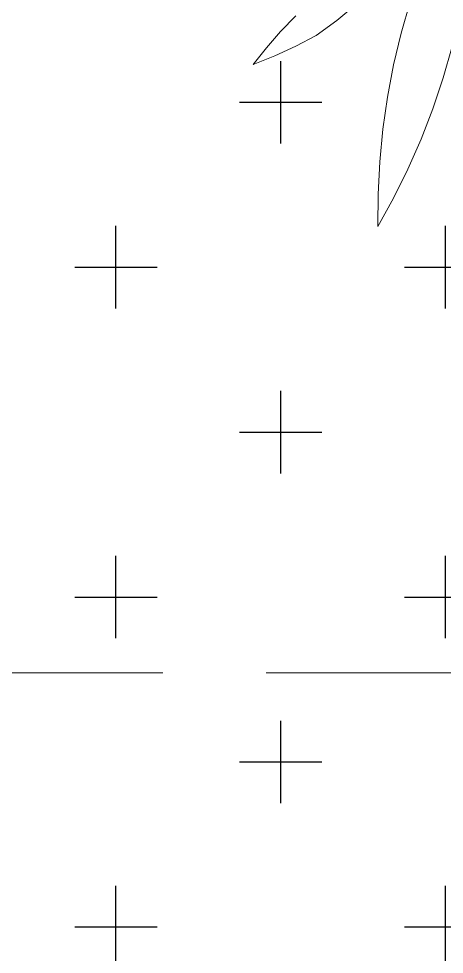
# Model space of a CAD drawing. Header units: inches. Extents: x 3 to 218426, y 2 to 56473.
# Drawn here: x 40666 to 40924, y 22283 to 22851 of the extents above; entities that cross this region are included whole.
import ezdxf

# ---------------------------------------------------------------- set-up
doc = ezdxf.new("R2010")
doc.units = ezdxf.units.IN
doc.header["$MEASUREMENT"] = 0
doc.linetypes.add('HIDDEN2', pattern=[0.1875, 0.125, -0.0625])
doc.layers.add('AS', color=8, linetype='HIDDEN2', lineweight=5)
doc.layers.add('Edges', color=7, linetype='Continuous', lineweight=18)
doc.layers.add('tampak', color=7, linetype='Continuous')

# ---------------------------------------------------------------- blocks, each defined once
blk = doc.blocks.new('OUTDOOR')
at = {"layer": 'tampak', "transparency": 33554687}
h = blk.add_hatch(dxfattribs=at)
h.set_pattern_fill('CROSS', scale=400)
h.paths.add_polyline_path([(1833117.56, 62258.33), (1829017.56, 62258.33), (1829017.56, 55399.79), (1833117.56, 55399.79)])
blk = doc.blocks.new('BAMBOOPLAN')
at = {"layer": 'Edges'}
for p, q in [((-5.2682, 1.9167), (-5.0958, 2.0555)), ((-4.7097, 1.8055), (-4.6319, 2.0775)), ((-5.7545, 1.8209), (-5.6237, 1.9566)), ((-5.4465, 1.7856), (-5.2682, 1.9167)), ((-5.877, 1.6797), (-5.7545, 1.8209)), ((-5.6229, 1.6942), (-5.4465, 1.7856)), ((-4.7751, 1.5302), (-4.7097, 1.8055)), ((-5.9909, 1.5335), (-5.877, 1.6797)), ((-5.8045, 1.6101), (-5.6229, 1.6942)), ((-4.3446, 1.4176), (-4.2668, 1.6896)), ((-5.9909, 1.5335), (-5.8045, 1.6101)), ((-4.8279, 1.2523), (-4.7751, 1.5302)), ((-4.4346, 1.1494), (-4.3446, 1.4176)), ((-4.8681, 0.9726), (-4.8279, 1.2523)), ((-4.5366, 0.8859), (-4.4346, 1.1494)), ((-4.8954, 0.6917), (-4.8681, 0.9726)), ((-4.6502, 0.6276), (-4.5366, 0.8859)), ((-4.9099, 0.4104), (-4.8954, 0.6917)), ((-4.7753, 0.3752), (-4.6502, 0.6276)), ((-4.9116, 0.1293), (-4.9099, 0.4104)), ((-4.9116, 0.1293), (-4.7753, 0.3752))]:
    blk.add_line(p, q, dxfattribs=at)
blk = doc.blocks.new('GRID')
at = {"layer": 'AS', "ltscale": 1000}
blk.add_line((1814236.02, 59434.06), (1830263.03, 59434.06), dxfattribs=at)

msp = doc.modelspace()

# ---------------------------------------------------------------- block references
for name, p in [('GRID', (-1789169.87, -36979.91)), ('OUTDOOR', (-1792024.41, -36979.91))]:
    msp.add_blockref(name, p)
at = {"xscale": 69.97983938875464, "yscale": 69.97983938875464, "zscale": 69.97983938875464}
msp.add_blockref('BAMBOOPLAN', (41227.7, 22715.64), dxfattribs=at)

doc.saveas('drawing.dxf')
